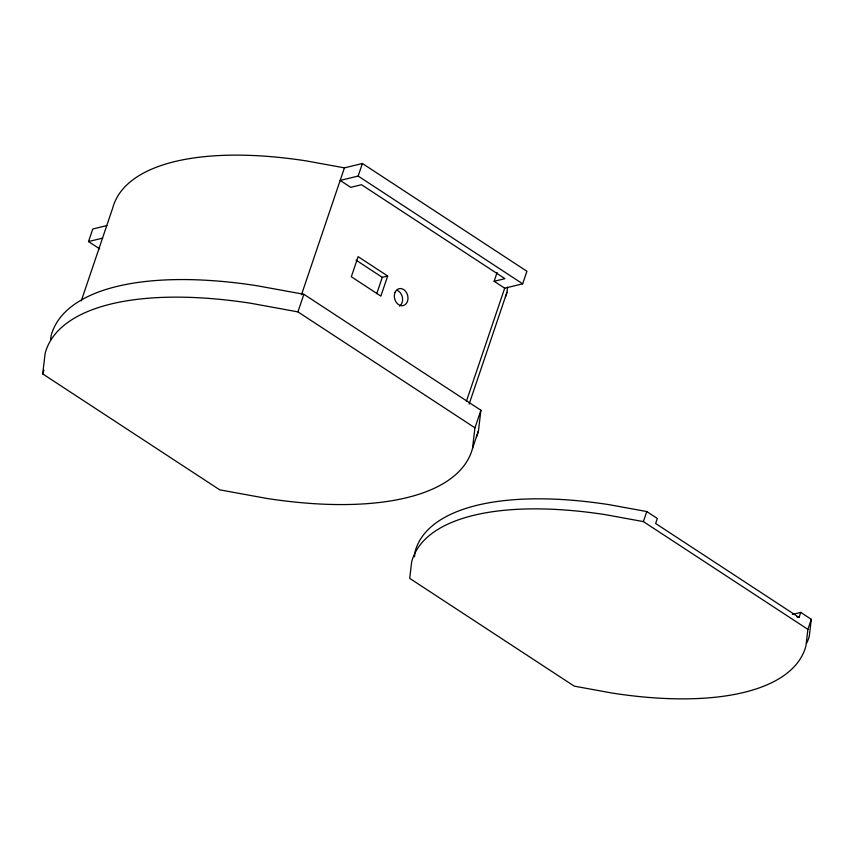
<?xml version="1.0" encoding="UTF-8"?>
<svg xmlns="http://www.w3.org/2000/svg" width="854" height="854" viewBox="0 0 854 854"><rect width="100%" height="100%" fill="white"/><g stroke="black" fill="none" stroke-linecap="round" stroke-linejoin="round"><path stroke-width="1.28" d="M42.7 373.892L45.145 353.278A296.221 120.008 18.7 0 1 250.905 303.287L297.939 311.881L474.952 427.833L472.508 448.446A296.221 120.008 18.7 0 1 266.747 498.426L219.713 489.833L42.7 373.892L43.97 370.124M50.642 339.561L51.101 335.697A296.221 120.008 18.7 0 1 256.862 285.706L303.896 294.299L480.909 410.251L478.453 430.864L472.508 448.446M414.478 556.776L415.087 551.652A278.788 112.952 18.7 0 1 608.742 504.607L646.788 511.557L657.334 518.474L655.637 523.491L799.045 617.431L800.742 612.403L811.3 619.321L809.314 635.995A278.788 112.952 18.7 0 1 806.859 642.891M505.44 296.946A278.788 112.952 18.7 0 0 506.956 292.303L507.564 287.179M807.895 629.366L805.92 646.04A278.788 112.952 18.7 0 1 612.275 693.085L574.23 686.136L409.706 578.371L411.692 561.697A278.788 112.952 18.7 0 1 605.337 514.652L643.382 521.602L807.895 629.366L811.3 619.321M99.64 248.845L88.528 241.565L92.776 229L106.899 225.573M81.269 300.907L112.728 207.96A278.788 112.952 18.7 0 1 306.383 160.915L344.418 167.864L362.395 163.498L526.918 271.262L522.669 283.827L504.693 288.193L494.135 281.276L497.103 272.49M301.483 294.737L344.418 167.864M297.939 311.881L303.896 294.299M494.135 281.276L504.917 278.66L361.509 184.72L350.727 187.346L340.17 180.429L358.146 176.063L362.395 163.498M376.763 293.648L382.282 277.326L387.673 276.013L380.873 296.114L351.314 276.749L358.114 256.659L387.673 276.013M466.423 401.241L504.693 288.193M469.124 404.091L506.956 292.303M474.952 427.833L480.909 410.251M643.382 521.602L646.788 511.557M88.528 241.565L102.651 238.127M792.352 614.442L800.742 612.403M796.771 616.823L799.045 617.431M358.146 176.063L522.669 283.827M356.011 260.118L382.282 277.326M397.153 290.285A8.7 6.704 76.3 0 1 402.48 297.843A8.7 6.704 76.3 0 1 399.533 306.138M478.453 430.864A296.221 120.008 18.7 0 1 476.361 437.002M395.06 292.378A8.7 6.704 76.3 0 0 401.561 305.711A8.7 6.704 76.3 0 0 406.867 293.296A8.7 6.704 76.3 0 0 395.06 292.378"/></g></svg>
